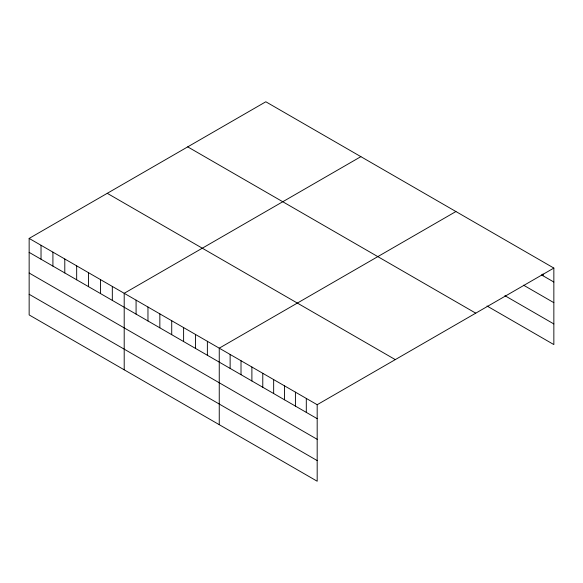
<?xml version="1.0" encoding="UTF-8"?>
<svg xmlns="http://www.w3.org/2000/svg" width="583" height="583" viewBox="0 0 583 583"><rect width="100%" height="100%" fill="white"/><g stroke="black" fill="none" stroke-linecap="round" stroke-linejoin="round"><path stroke-width="0.87" d="M29.15 238.418L317.181 404.711L317.181 481.223L29.15 314.929L29.15 238.418L265.819 101.777L553.85 268.071L553.85 344.582L487.009 305.995M360.87 156.652L124.201 293.293L124.201 369.804M455.921 211.534L219.252 348.168L219.252 424.679M317.181 404.711L553.85 268.071M541.418 274.848L553.85 282.026M523.541 285.174L553.85 302.672M504.885 295.668L553.85 323.944M187.719 146.865L475.75 313.166M107.25 193.323L395.281 359.616M29.15 252.373L317.181 418.667M29.15 273.019L317.181 439.312M29.15 294.284L317.181 460.577M542.97 274.003L542.97 275.744M306.301 398.429L306.301 412.385M295.421 392.148L295.421 406.103M284.54 385.866L284.54 399.821M273.66 379.584L273.66 393.54M262.78 373.302L262.78 387.258M251.892 367.02L251.892 380.976M241.012 360.739L241.012 374.694M230.132 354.449L230.132 368.412M207.373 341.31L207.373 355.266M195.487 334.453L195.487 348.408M183.609 327.595L183.609 341.551M171.723 320.73L171.723 334.686M159.844 313.873L159.844 327.828M147.965 307.015L147.965 320.971M136.079 300.15L136.079 314.113M112.322 286.435L112.322 300.391M100.436 279.578L100.436 293.533M88.558 272.713L88.558 286.668M76.672 265.855L76.672 279.811M64.793 258.998L64.793 272.953M52.915 252.133L52.915 266.096M41.029 245.275L41.029 259.231"/></g></svg>
